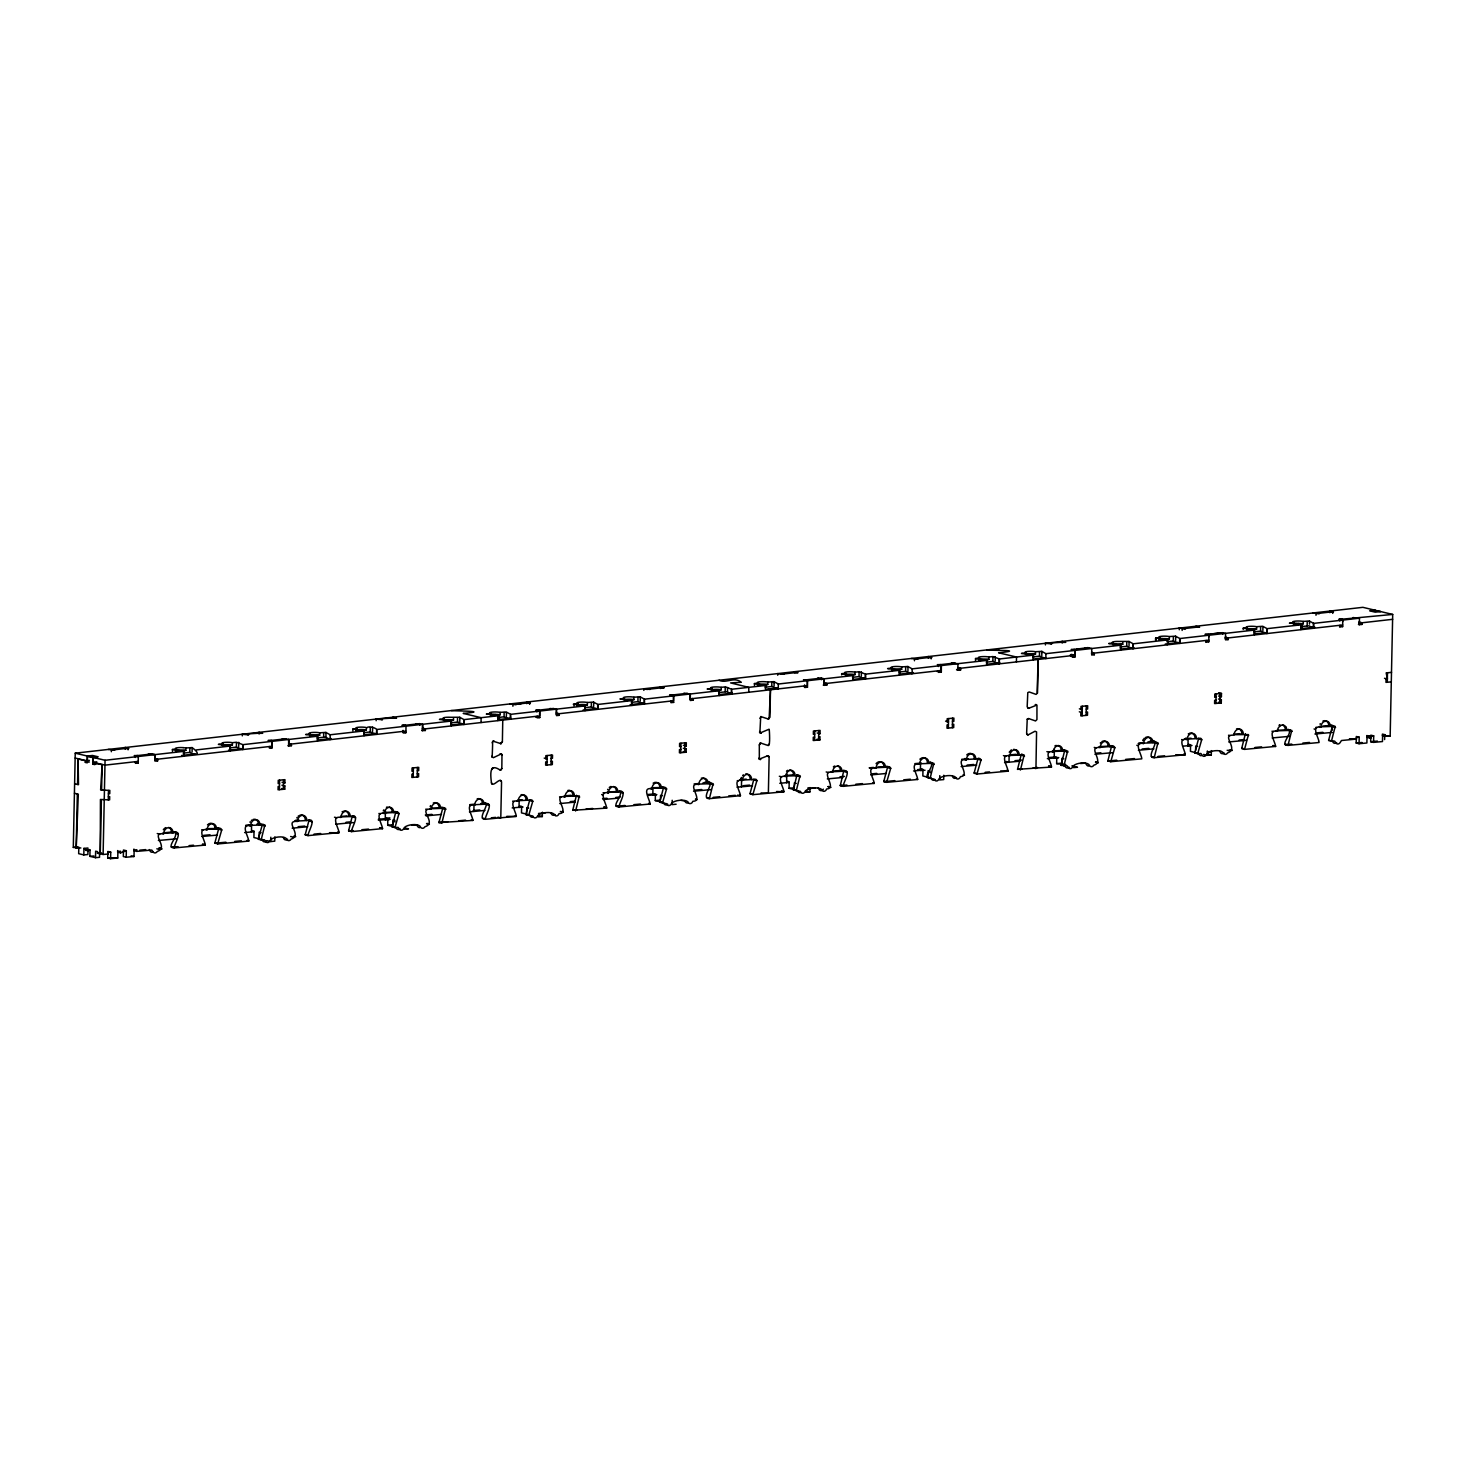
<?xml version="1.0" encoding="UTF-8"?>
<svg xmlns="http://www.w3.org/2000/svg" width="1466" height="1466" viewBox="0 0 1466 1466"><rect width="100%" height="100%" fill="white"/><g stroke="black" fill="none" stroke-linecap="round" stroke-linejoin="round"><path stroke-width="1.5" d="M451.326 725.853L451.528 721.015L376.762 729.5C374.765 727.118 365.437 724.809 366.243 729.976L358.749 730.819M1091.492 653.213L1094.369 654.716L1093.654 652.92M80.868 847.971L73.3 847.385L75.242 753.176L1362.885 607.327L1392.7 614.437L1390.171 735.969L1382.383 735.749L1382.401 734.1L1385.297 734.796L1385.26 736.427M75.242 753.176L87.337 756.053L87.319 760.927L75.206 758.05M138.042 761.404L105.021 765.142L92.926 762.265L92.944 757.391L98.149 756.804L92.541 755.466L87.337 756.053M92.944 757.391L105.057 760.268L103.115 854.476L108.026 854.037L108.063 852.406L110.738 852.149L110.591 858.673L117.756 858.013L117.885 851.489L120.56 851.251L120.524 852.882L126.333 850.72L126.204 857.225L134.011 856.51L134.139 849.987L136.814 849.749L136.778 851.38L151.823 850.06L153.032 851.819A3.299 2.639 -76.6 0 0 157.32 851.434C169.488 847.605 149.367 832.706 163.661 833.751A5.772 4.618 -76.6 0 1 168.462 827.612A5.772 4.618 -76.6 0 1 173.025 832.89C184.203 829.096 174.124 843.94 174.234 847.934L205.277 845.076C205.13 840.604 196.426 827.777 207.127 829.738A5.772 4.618 -76.6 0 1 211.929 823.617A5.772 4.618 -76.6 0 1 216.492 828.876L220.743 828.51L221.787 829.719L217.701 843.811L214.824 843.133L218.727 828.455L208.923 828.62M111.343 751.728L111.361 750.097L128.092 748.21L128.073 749.822M242.311 735.877L242.33 734.246L261.938 733.037M376.157 720.722L376.176 719.091L395.783 717.882M422.501 724.314L422.465 729.188L539.58 715.939L539.616 711.047M481.068 722.555L481.105 717.68L463.201 713.411C490.872 711.047 456.916 711.102 451.29 710.589M497.835 720.557C505.843 711.267 475.387 715.536 490.744 713.429A5.736 0.953 0.4 0 1 492.045 712.11A5.736 0.953 0.4 0 1 500.053 712.384L506.228 711.963L510.608 714.345L510.589 719.22L510.388 715.481M512.898 706.245L512.898 704.615L529.629 702.727L529.629 704.358M643.849 690.394L643.867 688.763M711.34 690.688A5.772 0.953 0.4 0 0 711.835 690.834L721.199 689.771L721.217 687.334L725.487 686.858L731.534 689.24L731.681 694.169L727.044 691.75L718.67 692.502M748.778 692.245L748.796 687.371L730.599 682.918L740.751 682.295M928.29 658.179L928.308 656.548M931.185 658.875L931.185 657.244L914.454 659.132L914.454 660.763M1016.469 661.917L1016.488 657.043L998.584 652.773C1027.006 649.859 991.657 650.666 986.673 649.951M957.866 668.551L1074.981 655.284L1075.054 653.653M1075.073 652.04L1075.073 650.409L1071.17 649.493L1074.798 649.42M1091.712 651.765L1091.712 653.396L1208.827 640.129L1208.864 635.254L1205.015 634.338L1208.644 634.265M1254.401 634.888L1254.603 630.05L1179.855 638.535L1175.457 636.152L1169.355 636.574A5.772 0.953 0.4 0 0 1161.292 636.299A5.772 0.953 0.4 0 0 1159.973 637.637C1144.671 639.762 1174.504 635.236 1167.156 644.783M1205.657 641.943L1208.809 641.76L1208.827 640.129M1208.845 636.885L1208.864 635.254M1225.558 636.611L1225.558 638.241L1342.673 624.974L1342.709 620.1L1338.861 619.183L1342.49 619.11M1300.91 629.61C1308.936 620.301 1278.462 624.571 1293.837 622.482A5.736 0.953 0.4 0 1 1295.138 621.163A5.736 0.953 0.4 0 1 1303.146 621.419L1309.321 620.998L1313.573 623.343L1313.664 628.254L1309.028 625.835L1300.654 626.587M1339.814 621.034L1339.814 619.403L1392.7 614.437M1339.503 626.788L1342.654 626.605L1342.673 624.974M1342.691 621.731L1342.709 620.1L1359.44 618.194L1359.385 624.699L1362.061 624.406L1362.079 622.775L1359.184 622.097L1359.184 623.71L1362.061 624.406M1359.403 621.456L1359.403 623.087L1392.663 619.312M125.196 749.144L125.196 747.513L128.092 748.21M135.385 757.446L135.403 755.815L152.134 753.927L155.011 754.624L154.975 761.111L157.65 760.817L157.668 759.186L154.773 758.508M137.859 755.54L134.231 755.613L138.28 756.511L138.244 763.016L135.568 763.31L135.587 761.697M154.773 759.718L157.65 760.817M172.42 751.325L172.438 749.493L176.451 749.034L176.433 751.472M183.562 752.498L183.873 756.218L183.891 751.343L172.438 749.493M178.302 751.252L185.797 750.409L185.816 747.972L183.158 747.623M183.287 753.139L189.81 752.388L189.829 748.118M192.101 751.856L192.138 747.587L185.816 747.972M192.138 747.587C201.099 754.239 196.939 756.126 189.81 752.388M223.034 745.589L223.052 743.757A5.736 0.953 0.4 0 1 224.335 742.437A5.736 0.953 0.4 0 1 232.343 742.694M230.144 749.657L230.162 746.011L218.361 744.38L223.052 743.757M196.316 749.932L230.345 746.029L230.309 750.904M224.903 745.974L232.398 745.131L232.416 742.694L236.429 742.236L242.916 744.655L317.756 736.189L317.554 741.026M229.869 747.862L236.393 747.11L236.429 742.841M238.701 746.579L238.738 742.309M242.916 744.655L242.88 749.529L242.696 745.809M259.042 733.99L259.042 732.359M285.98 738.772L269.249 740.66L272.145 741.356L272.09 747.843L269.414 748.155L269.432 746.524M290.781 743.848L291.496 745.644L288.619 744.966L288.655 739.487M291.496 745.644L288.82 745.956L288.857 739.45L282.132 738.864L283.085 739.102M319.661 732.817L319.643 735.254L310.279 736.317L310.297 733.88A5.772 0.953 0.4 0 1 311.617 732.542A5.772 0.953 0.4 0 1 319.68 732.817L325.782 732.395L330.18 734.778L364.338 730.911L364.081 735.73M317.389 739.78L317.426 736.134L305.624 734.503L310.297 733.88M317.132 737.966L323.656 737.233L323.674 732.963M330.18 734.778L330.143 739.652L325.947 737.306L325.983 732.432M352.866 730.874L352.885 729.042L356.898 728.602A5.791 0.971 0.4 0 1 358.217 727.264A5.791 0.971 0.4 0 1 366.298 727.539M356.879 731.039L356.898 728.602M363.989 734.503L364.008 730.856L352.885 729.042M363.715 732.688L370.238 731.955L370.275 727.686M372.547 731.424L372.584 727.154M376.762 729.5L376.725 734.374L376.542 730.654M403.077 730.38L403.058 732.01L405.935 732.688L405.99 726.183L403.095 725.505L419.826 723.618L419.826 725.23M405.935 732.688L403.26 733L403.278 731.369M425.342 730.489L422.465 729.811L422.465 728.181L425.36 728.877L425.342 730.489L421.713 730.563M422.666 730.801L422.721 724.296L415.978 723.709L416.93 723.929M444.143 720.539L443.062 718.175A5.736 0.953 0.4 0 1 450.813 717.295L459.628 717.24L464.026 719.623L498.183 715.756M451.235 724.625L451.271 720.96L439.452 719.403L444.143 718.707M446.012 720.942L453.489 720.099L453.507 717.662M450.978 722.811L457.502 722.078L457.52 717.809M459.793 721.547L459.829 717.277M464.026 719.623L463.989 724.497L463.787 720.759M500.108 712.384L500.089 714.822L490.725 715.866L490.744 713.429M497.835 719.348L497.854 715.683M497.56 717.534L504.102 716.801L504.121 712.531M506.393 716.269L506.43 712.604M526.734 703.662L526.752 702.031M539.415 710.057L535.768 710.13L539.836 711.028L539.8 717.534L537.124 717.827L537.124 716.214M536.941 711.963L536.941 710.35L553.672 708.445M556.347 709.159L556.31 714.034L673.425 700.766L673.462 695.892M556.329 713.026L559.206 713.704L559.206 715.335L556.512 715.628L556.567 709.141L549.823 708.554L550.776 708.774M573.976 705.842L573.976 704.615M577.971 705.989L577.989 703.552A5.772 0.953 0.4 0 1 579.308 702.214A5.772 0.953 0.4 0 1 587.371 702.489L593.473 702.086L597.871 704.45L632.048 700.583L631.846 705.439M585.081 709.471L585.117 705.806L573.298 704.248L577.989 703.552M585.117 705.806L585.081 710.68M579.858 705.787L587.353 704.926L587.353 702.489M584.824 707.657L591.348 706.905L591.366 702.654M593.657 706.374L593.675 702.122M597.871 704.45L597.835 709.342L597.633 705.604M631.681 704.193L631.699 700.528L619.898 698.97L624.589 698.274A5.772 0.953 0.4 0 1 625.909 696.936A5.772 0.953 0.4 0 1 633.972 697.211L640.074 696.808L644.472 699.172L719.293 690.706L719.256 695.58L718.963 690.651L707.162 689.02L711.835 688.397L711.835 690.834M626.44 700.51L633.935 699.649L633.953 697.211M631.425 702.379L637.948 701.628L637.967 697.376M640.239 701.096L640.275 696.845M644.472 699.172L644.435 704.065L644.234 700.327M660.58 688.507L660.598 686.876M673.26 694.902L669.614 694.976L673.682 695.874L673.645 702.379L670.97 702.672L670.97 701.041M690.193 694.004L690.083 699.502L692.978 700.18L692.264 698.384M692.978 700.18L690.303 700.491L690.339 693.986L683.669 693.381L684.64 693.62M725.194 691.75L725.23 687.481M727.503 691.219L727.521 687.572M731.497 694.114L731.479 690.449M754.404 685.392L754.422 683.577L758.435 683.119A5.736 0.953 0.4 0 1 759.736 681.8A5.736 0.953 0.4 0 1 767.744 682.057L773.92 681.635L778.318 684.017L853.139 675.551L852.864 680.371M758.417 685.557L758.435 683.119M765.527 689.02L765.564 685.373L754.422 683.577M765.564 685.373L765.619 690.266M760.304 685.337L767.781 684.494L767.799 682.057M765.27 687.224L771.794 686.473L771.812 682.203M774.085 685.941L774.103 683.504M774.103 682.899L774.121 681.672M777.713 675.24L777.731 673.609M778.318 684.017L778.281 688.892L771.794 686.473M807.106 679.748L803.46 679.821L807.509 680.719L807.473 687.206L804.797 687.517L804.596 684.897M807.308 680.737L807.29 685.612L690.156 698.879M821.345 679.748L821.363 678.135L804.632 680.022M824.002 682.698L826.897 683.394L826.879 685.007L824.002 684.329L824.039 678.85L817.515 678.227L818.486 678.465M826.879 685.007L824.204 685.318L824.24 678.813L821.363 678.135M841.667 674.91L841.667 673.682L845.68 673.242L845.68 675.679M852.791 679.143L852.809 675.478L841.667 673.682M849.419 675.24L855.045 674.617L855.063 672.179L859.076 671.721L865.563 674.14L899.739 670.274L899.373 675.093M852.516 677.329L859.039 676.596L859.076 672.326M861.348 676.064L861.367 671.795M865.563 674.14L865.526 679.015L865.343 675.295M901.645 666.902L901.645 669.339L892.263 670.402L891.2 667.415A5.772 0.953 0.4 0 1 895.103 666.499A5.772 0.953 0.4 0 1 901.663 666.902L907.766 666.48L912.164 668.862L986.985 660.378L986.618 665.197M899.373 673.865L899.409 670.219L887.608 668.588L892.281 667.965M899.116 672.051L905.64 671.318L905.658 667.048M907.949 670.787L907.967 666.517M912.164 668.862L912.127 673.737L905.64 671.318M938.478 666.499L938.478 664.868L955.136 662.98M940.952 664.593L937.324 664.666L941.374 665.546L941.319 672.051L938.643 672.363L938.661 670.732M941.154 665.582L941.135 670.457L824.002 683.724M957.793 667.543L960.67 668.239L960.651 669.87L957.976 670.164L957.884 663.677L951.361 663.072L952.332 663.292M975.513 660.964L975.531 658.527L979.545 658.069L979.526 660.506L988.89 659.443L988.909 657.006L992.922 656.566L999.409 658.985L1033.585 655.1L1033.402 659.957M986.636 663.988L986.655 660.323L975.531 658.527M986.361 662.174L992.885 661.441L992.922 657.171M995.194 660.909L995.212 656.64M998.181 650.354L999.134 650.263M999.409 658.985L999.372 663.86L999.189 660.121M1026.127 654.624L1026.127 652.791A5.736 0.953 0.4 0 1 1027.446 651.472A5.736 0.953 0.4 0 1 1035.454 651.747M1033.218 658.71L1033.255 655.045L1021.454 653.433L1026.127 652.791M1032.962 656.896L1039.486 656.163L1039.504 651.894M1041.795 655.632L1041.795 653.799M1041.795 653.195L1041.813 651.362L1035.509 651.729L1035.491 654.166L1027.996 655.027M1045.423 644.912L1045.423 643.299L1065.031 642.09M1041.813 651.362L1045.789 653.634L1045.973 658.582L1039.486 656.163M1062.135 643.024L1062.154 641.393M1120.647 650.079L1120.757 645.205L1075.073 650.409L1075.036 656.915L1072.141 656.218L1072.159 654.606M1094.369 654.716L1091.694 655.027L1091.73 648.522L1087.882 647.606L1072.196 649.731M1113.372 644.142L1113.39 642.914A5.772 0.953 0.4 0 1 1112.657 642.016L1113.17 641.851A5.772 0.953 0.4 0 1 1118.998 641.448L1128.875 641.43L1133.255 643.812L1167.431 639.946M1120.482 648.815L1120.5 645.168L1108.699 643.537L1113.39 642.914M1113.372 645.352L1122.736 644.289L1122.754 641.851M1120.207 647.019L1126.731 646.268L1126.768 642.016M1129.04 645.736L1129.077 641.485M1133.255 643.812L1133.218 648.687L1133.035 644.967M1155.574 640.294L1155.593 638.48M1155.959 639.927L1155.959 638.095M1159.973 640.074L1159.973 637.637M1161.842 639.872L1169.337 639.011L1169.355 636.574M1166.808 641.741L1173.331 640.99L1173.368 636.739M1175.64 640.459L1175.659 636.207M1179.269 629.757L1179.269 628.126M1179.855 638.535L1179.818 643.409L1179.617 639.689M1182.146 630.435L1182.164 628.822L1198.895 626.917M1222.681 634.302L1222.699 632.671L1205.968 634.576M1228.215 639.561L1225.338 638.864L1225.338 637.252L1228.233 637.93L1228.215 639.561L1225.539 639.872L1225.576 633.367L1219.052 632.744L1220.024 632.982M1243.205 629.427L1243.223 628.218L1247.236 627.76A5.736 0.953 0.4 0 1 1248.537 626.44A5.736 0.953 0.4 0 1 1256.545 626.697L1262.721 626.275L1267.1 628.657L1301.277 624.791M1247.218 630.197L1247.236 627.76M1254.328 633.66L1254.346 630.014L1243.223 628.218M1250.956 629.775L1256.582 629.134L1256.6 626.697M1254.053 631.846L1260.577 631.113L1260.613 626.843M1262.886 630.582L1262.904 627.54M1267.1 628.657L1267.064 633.532L1266.881 629.812M1303.201 621.419L1303.182 623.856L1293.818 624.919L1293.837 622.482M1300.928 628.383L1300.947 624.736M1307.177 625.835L1307.214 621.566M1309.486 624.095L1309.505 621.034M1313.463 626.972L1313.518 623.325M1315.992 615.28L1316.01 613.649L1332.741 611.762L1332.722 613.393M1329.845 612.696L1329.845 611.084M1075.036 656.915L1072.361 657.208L1072.361 655.595L1070.198 655.064M1206.133 642.053L1206.152 640.44M1339.979 626.898L1339.997 625.267M501.244 743.61L500.272 743.537L502.38 741.906L502.765 720.099L499.888 719.421L510.626 718.193M778.299 687.884L767.561 689.093L770.475 689.771L769.962 717.277L768.147 718.945M770.475 689.771L769.119 718.835M76.214 848.191L78.303 794.187L74.454 793.271M76.855 848.338L76.892 846.707L78.816 847.165L78.669 853.67L83.819 854.898L87.832 854.531L88.107 849.382L90.031 849.84L89.902 856.346L95.51 857.683L99.523 857.317L99.615 852.974M95.162 756.841L87.392 756.309L87.264 762.833L85.34 762.375L85.376 760.744L78.083 759.003L78.504 784.695L74.656 783.779M83.819 854.898L83.947 848.393L87.978 848.026M88.07 851.013L83.947 848.393M108.429 793.766L109.767 793.637L109.822 790.394L100.623 789.972L102.125 764.739L94.832 762.998L94.795 764.629L92.871 764.171L93.018 757.647L87.392 756.309M95.51 857.683L95.638 851.178L97.562 851.636L97.526 853.267L103.115 854.476M100.256 853.908L100.439 799.465L109.62 799.886L109.693 796.624L108.356 796.753M108.301 800.015L108.484 790.522M110.591 858.673L107.714 857.976L107.843 851.471L110.738 852.149M117.683 850.555L117.647 852.186L120.524 852.882M133.937 849.052L133.901 850.683L136.778 851.38M251.584 825.395L251.456 832.047L252.115 830.581L254.039 831.039L253.911 837.544L259.061 838.772L259.189 832.248L261.113 832.706M274.838 836.848L274.747 841.172L270.734 841.557L270.825 837.214M279.401 789.661L279.603 780.169M283.414 789.294L283.616 779.802M279.475 786.417L278.137 786.527L278.064 789.789L284.752 789.166L284.825 785.923L281.93 785.226M283.543 783.064L284.88 782.936L284.954 779.674L278.265 780.297L278.192 783.559L279.53 783.43M389.919 817.881L385.906 818.248L385.228 819.732L385.43 810.863M394.537 827.026L387.702 825.23L387.83 818.706L385.906 818.248M392.851 826.439L392.98 819.934L394.904 820.392L394.867 822.023M413.192 777.346L413.394 767.854M417.205 776.98L417.407 767.488M473.866 811.449L474.013 804.706M497.909 817.185L500.786 817.863L501.555 781.909C500.181 776.449 493.492 787.645 491.495 783.082C489.754 770.218 490.835 763.768 500.364 770.236M492.026 756.126C492.063 761.66 493.089 736.134 492.301 742.969M500.327 770.108L501.83 768.496L501.977 754.605L500.053 753.854L501.335 753.909L493.712 757.519M528.695 808.078L526.77 807.619L526.624 814.125L521.493 812.897L521.621 806.392L519.697 805.933L519.019 807.418L519.166 800.766M538.315 816.91L542.328 816.544L542.42 812.201M546.983 765.032L547.185 755.54M550.996 764.666L551.198 755.173M660.415 801.81L655.284 800.583L655.412 794.077L653.488 793.619L652.81 795.085L652.956 788.451M660.47 799.648L660.561 795.305L662.485 795.763M672.198 800.253L672.106 804.596L676.119 804.229M680.774 752.718L680.957 743.225M684.787 752.351L684.989 742.841M680.829 749.456L679.491 749.584L679.436 752.828L686.125 752.223L686.18 748.961L683.303 748.283M684.915 746.102L686.253 745.974L686.326 742.731L679.619 743.335L679.564 746.597L680.902 746.469M741.448 786.821L741.576 780.077M767.744 755.778L759.333 759.095L759.315 744.911L760.451 743.207L759.315 744.911M759.608 731.497L759.901 732.505L760.707 716.764M767.433 755.87L769.119 757.281L768.367 793.234L761.056 792.941M768.569 745.424C770.475 745.113 769.229 727.759 769.174 729.445M786.784 773.901L786.601 782.771L787.279 781.305L789.203 781.763L789.075 788.268L795.891 790.064M794.205 789.496L794.352 782.972L796.276 783.43M805.897 792.281L809.91 791.897L810.002 787.572M814.565 740.385L814.748 730.893M818.578 740.018L818.761 730.526M814.62 737.141L813.282 737.27L813.227 740.513L819.915 739.909L819.97 736.647L818.633 736.775M818.706 733.788L820.044 733.66L820.099 730.416L813.41 731.021L813.355 734.283L814.693 734.154M920.538 763.804L920.391 770.456L925.046 770.236M921.033 770.603L921.069 768.972L922.994 769.43L922.847 775.954L929.682 777.75M927.996 777.182L928.143 770.658L930.067 771.116L930.03 772.747M939.779 775.624L939.688 779.949L943.701 779.582L943.792 775.239M948.337 728.071L948.539 718.578M952.35 727.704L952.552 718.212M1009.158 755.43L1009.011 762.173L1006.134 761.495M1037.507 767.488L1033.072 767.909L1035.949 768.587L1036.572 731.919L1035.014 731.241L1028.014 734.924L1026.621 733.44L1027.226 719.201L1028.656 718.56L1035.527 720.96L1036.938 719.586L1036.957 705.036L1028.564 708.353L1027.171 706.85L1027.794 692.612L1029.205 691.97L1036.077 694.389L1037.507 693.015L1038.166 659.462L1035.271 658.784M1065.8 764.482L1056.638 763.621L1056.784 757.116L1054.86 756.658L1054.182 758.142L1054.366 749.273M1061.787 764.849L1061.915 758.343L1063.84 758.802M1082.128 715.756L1082.329 706.264M1086.141 715.39L1086.343 705.897M1197.264 753.121L1190.429 751.307L1190.575 744.801L1188.651 744.343L1187.973 745.809L1188.101 739.176M1195.615 750.372L1195.706 746.029L1197.63 746.487M1211.374 750.61L1211.283 754.953L1207.269 755.32L1207.361 750.977M1215.919 703.442L1216.12 693.949M1219.932 703.075L1220.133 693.583M1215.992 700.18L1214.654 700.308L1214.581 703.552L1221.27 702.947L1221.343 699.685L1218.448 699.007M1220.06 696.826L1221.398 696.698L1221.471 693.455L1218.594 692.758M1332.282 730.233L1331.879 725.34L1322.698 726.073M1359.074 743.72L1356.178 743.024L1356.325 736.5L1359.202 737.196L1359.074 743.72L1366.88 742.987L1367.008 736.482L1369.684 736.225L1369.647 737.856L1370.985 737.746L1371.022 736.115L1373.697 735.859L1373.569 742.382L1382.475 741.558L1382.621 735.034L1385.297 734.796M1328.581 740.568L1334.683 741.136L1335.892 742.895A3.299 2.639 -76.6 0 0 1340.181 742.511L1341.463 740.513L1356.49 739.066L1356.526 737.435L1359.202 737.196M1369.647 737.856L1366.77 737.178L1366.807 735.547L1369.684 736.225M1373.569 742.382L1370.673 741.686L1370.82 735.181L1373.697 735.859M1384.619 739.56L1384.71 735.217M1387.294 682.24L1387.477 672.747M1391.326 681.873L1385.993 682.368L1386.048 679.106L1387.386 678.978L1386.176 672.876L1391.527 672.381M76.177 848.063L77.35 793.967M77.551 784.475L78.119 758.728M100.238 853.56L101.392 799.685M101.594 790.192L102.18 764.464M174.234 847.934C164.962 847.788 179.713 835.803 174.637 831.9M384 812.512L395.802 811.889L392.063 826.806L394.94 827.612L399.027 813.41L397.982 812.201L393.731 812.567A5.772 4.618 -76.6 0 0 389.168 807.29A5.772 4.618 -76.6 0 0 384.367 813.428C373.738 811.431 382.278 824.204 382.516 828.638L351.492 831.607C351.364 827.612 361.461 812.769 350.282 816.562A5.772 4.618 -76.6 0 0 345.719 811.303A5.772 4.618 -76.6 0 0 340.918 817.423C330.271 815.444 338.811 828.217 339.067 832.633L308.025 835.62C307.915 831.68 317.994 816.745 306.815 820.557A5.772 4.618 -76.6 0 0 302.253 815.298A5.772 4.618 -76.6 0 0 297.451 821.418C283.176 820.41 303.224 835.254 291.111 839.12A3.299 2.639 -76.6 0 1 286.805 839.505C285.742 835.089 270.99 836.72 269.872 841.063A3.299 2.639 -76.6 0 1 265.566 841.466L264.375 839.706L261.15 839.926L264.888 824.9L249.147 825.395L250.576 825.743A5.772 4.618 -76.6 0 1 255.377 819.622A5.772 4.618 -76.6 0 1 259.94 824.882M351.492 831.607L348.596 830.801L352.335 815.902M529.757 799.813L525.854 814.491L528.731 815.298L532.818 801.077L531.773 799.886L527.522 800.234A5.772 4.618 -76.6 0 0 522.959 794.975A5.772 4.618 -76.6 0 0 518.158 801.114C507.529 799.117 516.069 811.889 516.307 816.324L485.283 819.292C485.154 815.353 495.233 800.436 484.073 804.248A5.772 4.618 -76.6 0 0 479.51 798.988A5.772 4.618 -76.6 0 0 474.691 805.109C464.007 803.13 472.712 815.976 472.858 820.429L438.92 822.609L442.842 807.821L430.857 808.187M441.816 823.287L445.554 808.261L429.795 808.774L431.242 809.104A5.772 4.618 -76.6 0 1 436.043 802.983A5.772 4.618 -76.6 0 1 440.606 808.242M653.744 787.663L663.548 787.499L659.645 802.177L662.522 802.965L666.609 788.763L665.564 787.554L661.313 787.92A5.772 4.618 -76.6 0 0 656.75 782.661A5.772 4.618 -76.6 0 0 651.949 788.781C641.32 786.802 649.841 799.575 650.098 804.009L619.055 806.978C618.945 803.038 629.024 788.122 617.846 791.933A5.772 4.618 -76.6 0 0 613.283 786.656A5.772 4.618 -76.6 0 0 608.482 792.794C597.78 790.815 606.503 803.661 606.649 808.114L572.711 810.295L576.468 795.268M575.607 810.973L579.345 795.946L563.585 796.441L565.033 796.789A5.772 4.618 -76.6 0 1 569.834 790.669A5.772 4.618 -76.6 0 1 574.397 795.928M619.055 806.978C609.783 806.831 624.534 794.847 619.477 790.944M753.872 779.179L749.969 793.857L752.846 794.664L756.951 780.443L755.906 779.234L751.637 779.6A5.772 4.618 -76.6 0 0 747.074 774.341A5.772 4.618 -76.6 0 0 742.272 780.462C731.644 778.483 740.183 791.255 740.422 795.69L709.397 798.658L713.136 783.632L697.376 784.127L698.824 784.475A5.772 4.618 -76.6 0 1 703.625 778.336A5.772 4.618 -76.6 0 1 708.188 783.614M877.859 767.03L887.663 766.865L883.76 781.525L886.637 782.331L890.742 768.129L889.697 766.92L885.427 767.286A5.772 4.618 -76.6 0 0 880.864 762.027A5.772 4.618 -76.6 0 0 876.063 768.147C865.435 766.168 873.974 778.941 874.212 783.357L843.188 786.344C843.078 782.404 853.157 767.469 841.979 771.299A5.772 4.618 -76.6 0 0 837.416 766.022A5.772 4.618 -76.6 0 0 832.615 772.161C818.908 770.145 837.929 788.561 826.659 788.946A3.299 2.639 -76.6 0 1 821.601 789.404C818.394 786.747 808.444 787.792 805.42 790.907A3.299 2.639 -76.6 0 1 800.363 791.365L793.418 789.972L796.954 774.744M796.313 790.65L800.051 775.624L784.292 776.119L785.739 776.467A5.772 4.618 -76.6 0 1 790.54 770.346A5.772 4.618 -76.6 0 1 795.103 775.606M843.188 786.344L840.293 785.648L843.83 770.438M977.987 758.545L974.084 773.223L976.979 774.03L981.066 759.809L980.021 758.6L975.77 758.967A5.772 4.618 -76.6 0 0 971.207 753.707A5.772 4.618 -76.6 0 0 966.387 759.828C952.717 757.849 971.683 776.045 960.45 776.632A3.299 2.639 -76.6 0 1 955.392 777.09C952.185 774.433 942.217 775.459 939.211 778.574A3.299 2.639 -76.6 0 1 934.154 779.051L930.104 778.336L933.842 763.31L918.082 763.804L919.53 764.153A5.772 4.618 -76.6 0 1 924.331 758.032A5.772 4.618 -76.6 0 1 928.894 763.291M1058.085 745.736A5.717 4.581 -76.6 0 0 1055.502 746.909L1054.146 748.65A5.717 4.581 -76.6 0 0 1053.321 751.838C1042.638 749.859 1051.543 762.778 1051.47 767.048L1017.551 769.338L1021.289 754.312M1020.428 770.016L1024.166 754.99L1008.406 755.485M1099.812 746.597L1111.613 745.992L1107.875 760.891L1110.752 761.697L1114.856 747.495L1113.812 746.286L1109.542 746.652A5.772 4.618 -76.6 0 0 1107.526 742.089A5.717 4.581 -76.6 0 0 1104.979 741.393L1104.136 741.558A5.772 4.618 -76.6 0 0 1100.196 747.513C1086.214 746.286 1105.309 761.954 1093.838 765.197A3.299 2.639 -76.6 0 1 1089.55 765.6C1088.45 761.129 1073.753 762.76 1072.599 767.158A3.299 2.639 -76.6 0 1 1068.311 767.543L1067.101 765.802L1060.999 765.325L1064.737 750.299L1052.936 750.922M1063.895 766.022L1067.633 750.995L1051.873 751.49L1053.321 751.838M1198.693 738.223L1194.79 752.901L1197.685 753.707L1201.772 739.487L1200.727 738.278L1196.476 738.644A5.772 4.618 -76.6 0 0 1192.756 733.403L1191.913 733.385A5.717 4.581 -76.6 0 0 1189.329 734.558L1187.936 736.335A5.717 4.581 -76.6 0 0 1187.112 739.505C1176.428 737.545 1185.334 750.464 1185.261 754.733L1154.218 757.702L1157.957 742.676L1142.197 743.17L1143.645 743.519A5.754 4.6 -76.6 0 1 1144.47 740.33L1145.862 738.552A5.717 4.581 -76.6 0 1 1150.993 738.076L1152.313 739.615M1279.653 726.238L1278.26 728.016A5.754 4.6 -76.6 0 0 1277.436 731.204C1266.807 729.207 1275.328 741.979 1275.585 746.414L1244.542 749.383L1248.464 734.594L1234.61 734.668M1319.473 726.33L1320.884 727.191C1310.146 725.23 1319.217 738.223 1319.052 742.511L1288.009 745.388C1278.737 745.241 1293.488 733.257 1288.412 729.353M1288.009 745.388L1291.748 730.361L1275.988 730.856L1277.436 731.204M493.199 767.799L491.733 769.558M500.877 743.519L502.38 741.906M500.987 770.053L501.83 768.496M768.202 745.333L769.412 743.848M309.051 820.135L305.148 834.924L308.025 835.62M480.848 803.588C495.325 798.805 474.892 819.384 485.283 819.292M702.782 783.156C721.162 775.899 698.604 798.787 709.397 798.658M262.304 824.735L258.273 839.248L261.15 839.926M1147.621 742.199C1165.983 734.942 1143.425 757.83 1154.218 757.702M1245.404 733.66L1241.665 748.576L1244.542 749.383M1331.531 740.898L1335.214 726.348L1319.455 726.843M761.33 716.581L759.883 718.34M1027.226 719.201L1028.656 718.56M741.136 682.185C734.118 676.302 726.366 683.797 718.981 680.261M222.062 745.424L222.759 745.149A5.772 0.953 0.4 0 1 226.515 744.71L228.403 744.71A5.772 0.953 0.4 0 1 231.042 744.893L232.398 745.131M760.304 732.908L768.917 729.28M492.778 741.32L493.749 741.21M759.791 743.262L760.781 743.152M443.428 720.246L443.85 720.099A5.772 0.953 0.4 0 1 448.559 719.659L449.512 719.678A5.772 0.953 0.4 0 1 453.507 720.099M500.163 780.425L501.244 780.883M1028.014 734.924L1026.915 734.448M431.242 809.104C416.656 808.187 437.803 822.793 424.902 826.787A3.299 2.639 -76.6 0 1 420.595 827.19C419.533 822.774 404.781 824.405 403.663 828.748A3.299 2.639 -76.6 0 1 399.357 829.151L398.166 827.392L394.94 827.612M1243.333 734.338A5.772 4.618 -76.6 0 0 1241.317 729.756A5.717 4.581 -76.6 0 0 1238.77 729.078L1237.927 729.243A5.772 4.618 -76.6 0 0 1233.969 735.199C1219.712 734.209 1239.705 748.833 1227.628 752.883A3.299 2.639 -76.6 0 1 1223.34 753.286C1222.241 748.814 1207.544 750.445 1206.39 754.843A3.299 2.639 -76.6 0 1 1202.102 755.228L1200.892 753.469L1197.685 753.707M250.576 825.743C239.874 823.8 248.579 836.536 248.744 841.081L217.701 843.94M565.033 796.789C551.198 794.682 570.824 813.557 559.077 813.575A3.299 2.639 -76.6 0 1 554.038 814.051C550.813 811.376 540.862 812.421 537.839 815.536A3.299 2.639 -76.6 0 1 532.799 815.994L528.731 815.298M698.824 784.475C684.989 782.368 704.615 801.224 692.868 801.261A3.299 2.639 -76.6 0 1 687.829 801.719C684.604 799.062 674.653 800.106 671.63 803.221A3.299 2.639 -76.6 0 1 666.59 803.68L662.522 802.965M785.739 776.467C775.038 774.524 783.742 787.26 783.889 791.805L752.846 794.664M919.53 764.153C908.828 762.21 917.533 774.946 917.679 779.472L886.637 782.331M1019.218 754.972A5.772 4.618 -76.6 0 0 1014.655 749.712A5.772 4.618 -76.6 0 0 1009.854 755.833C999.152 753.89 1007.857 766.626 1008.003 771.171L976.979 774.03M1143.645 743.519C1132.943 741.576 1141.648 754.312 1141.794 758.838L1110.752 761.697M760.652 716.544L768.202 718.981M768.257 745.553L761.074 743.189M646.744 689.46L663.475 687.572M780.608 674.305L797.339 672.399L794.462 671.721M670.805 695.177L687.462 693.29M1076.356 649.255L1080.479 648.778M1210.146 634.1L1218.521 633.147M105.057 760.268L183.891 751.343M510.608 714.345L585.447 705.861M731.589 689.258L765.893 685.428M1045.881 653.671L1074.999 650.409M1313.701 623.38L1342.709 620.1M92.926 762.265L96.774 761.825M181.601 755.466L195.015 753.945M228.549 750.152L241.963 748.631M317.682 740.055L331.096 738.534M364.631 734.741L375.809 733.458M451.235 724.919L462.285 723.673M583.138 709.984L596.552 708.463M630.087 704.67L643.501 703.149M718.89 694.609L732.157 693.106M853.065 679.418L864.244 678.153M900.014 674.103L913.428 672.582M986.563 664.3L999.849 662.779M1043.774 657.813L1035.198 658.784L1038.093 659.462L1037.177 692.538M1120.555 649.108L1133.969 647.606M1165.268 644.05L1178.682 642.529M1254.401 633.953L1265.579 632.689M1301.35 628.639L1314.764 627.118M288.619 744.361L405.734 731.094M134.689 762.393L138.244 763.016M535.566 717.002L539.8 717.534M803.918 686.601L807.473 687.206M937.104 671.52L941.319 672.051M957.096 669.247L960.651 669.87M1070.803 656.383L1072.141 656.218M517.095 704.138L521.273 703.68M1084.693 648.302L1088.853 647.844M1260.577 631.113L1266.862 633.459M1173.331 640.99L1179.599 643.354M1126.731 646.268L1132.998 648.632M992.885 661.441L999.152 663.786M859.039 676.596L865.307 678.941M637.948 701.628L644.215 703.992M591.348 706.905L597.615 709.269M504.102 716.801L510.37 719.146M93.018 757.647L97.031 757.281M85.376 760.744L89.389 760.378M85.34 762.375L89.353 761.99M92.871 764.171L96.884 763.786M1221.471 693.455L1214.783 694.059L1214.709 697.321L1216.047 697.193M413.32 771.116L411.983 771.226L412.056 767.982L418.745 767.359L418.671 770.621L417.334 770.75M551.124 758.417L552.462 758.307L552.535 755.045L545.847 755.668L545.773 758.912L547.111 758.783L544.216 758.105M952.497 721.474L953.835 721.345L953.89 718.083L947.201 718.707L947.146 721.968L948.484 721.84L945.588 721.144M1086.269 709.141L1087.607 709.031L1087.68 705.769L1080.992 706.392L1080.918 709.636L1082.256 709.526L1079.379 708.829M283.488 786.051L284.825 785.923M413.265 774.103L411.928 774.213L411.854 777.475L418.543 776.852L418.616 773.608L417.279 773.718M547.038 761.77L545.7 761.899L545.645 765.16L552.334 764.537L552.389 761.275L551.051 761.404M684.842 749.089L686.18 748.961M948.41 724.827L947.073 724.937L946.999 728.199L953.688 727.576L953.761 724.332L952.424 724.442M1086.214 712.128L1087.552 712L1087.479 715.261L1080.79 715.884L1080.863 712.623L1082.201 712.494L1079.324 711.816M1220.005 699.813L1221.343 699.685M163.294 832.835L171.98 832.028M245.848 825.23L252.372 824.625M256.733 824.222L261.076 823.819M294.904 820.703L299.247 820.3M340.533 816.507L347.057 815.902M469.981 804.596L474.324 804.193M517.773 800.179L522.134 799.795M564.648 795.873L571.172 795.268M608.115 791.878L621.382 791.438M694.096 783.962L698.439 783.559M739.725 779.747L746.249 779.161M785.355 775.551L794.059 774.744M832.23 771.226L840.934 770.438M869.173 767.836L873.516 767.433M914.802 763.639L921.326 763.035M961.678 759.315L968.201 758.71M1009.488 754.917L1015.993 754.312M1138.917 743.005L1143.26 742.602M1184.546 738.791L1191.07 738.204M1233.602 734.283L1240.126 733.678M1277.051 730.288L1290.337 729.848M164.302 833.219L173.025 832.89M216.492 828.876L205.68 829.408L207.127 829.738M296.114 820.044A5.772 4.618 -76.6 0 0 296.004 821.088L306.815 820.557M341.541 816.892L350.282 816.562M393.731 812.567L382.919 813.08L384.367 813.428M484.073 804.248L473.261 804.761L474.691 805.109M527.522 800.234L516.71 800.766L518.158 801.114M617.846 791.933L607.052 792.446L608.482 792.794M661.313 787.92L650.501 788.451L651.949 788.781M740.935 779.087A5.772 4.618 -76.6 0 0 740.843 780.132L751.637 779.6M841.979 771.299L831.167 771.812L832.615 772.161M885.427 767.286L874.616 767.799L876.063 768.147M965.049 758.453A5.772 4.618 -76.6 0 0 964.958 759.498L975.77 758.967M1109.542 746.652L1098.749 747.165L1100.178 747.513M1185.756 738.131A5.699 4.563 -76.6 0 0 1185.664 739.176L1196.476 738.644M73.3 847.385L77.093 847.036M203.407 835.4L210.059 834.795M298.166 826.677L304.818 826.073M346.049 822.261L350.484 821.858M378.338 819.292L384.623 818.706M425.305 814.968L431.957 814.363M473.188 810.551L479.84 809.947M570.182 801.627L574.617 801.224M602.544 798.658L606.979 798.237M615.848 797.431L620.283 797.009M647.66 794.499L654.496 793.876M695.104 790.137L701.756 789.514M742.987 785.721L749.639 785.098M839.963 776.797L844.398 776.375M872.343 773.81L876.778 773.407M917.514 769.65L922.059 769.229M967.102 765.087L973.754 764.464M1015.003 760.671L1021.655 760.066M1049.015 757.537L1053.578 757.116M1096.458 753.176L1100.893 752.773M1142.142 748.961L1148.794 748.356M1239.118 740.037L1243.553 739.634M1316.376 732.908L1322.863 732.322M158.383 840.494L176.122 838.864M201.85 836.5L217.371 835.07M244.62 832.56L253.728 831.717M292.174 828.18L307.695 826.751M335.641 824.185L353.379 822.554M378.411 820.245L389.791 819.201M425.965 815.866L441.486 814.436M469.432 811.852L484.953 810.423M512.202 807.931L521.31 807.088M559.755 803.551L575.277 802.122M603.222 799.538L618.744 798.109M648.265 795.397L656.823 794.609L652.81 795.085M693.546 791.219L711.285 789.588M737.013 787.224L752.534 785.794M779.765 783.284L788.891 782.441M827.337 778.904L842.858 777.475M870.804 774.909L886.307 773.48M913.556 770.969L920.391 770.346M961.128 766.59L976.649 765.16M1004.577 762.595L1020.098 761.166M1047.347 758.655L1058.745 757.592M1094.919 754.275L1112.657 752.644M1138.367 750.262L1153.889 748.833M1183.41 746.121L1190.245 745.498M1228.71 741.943L1246.448 740.312M1314.929 734.008L1332.246 732.414M385.228 819.732L389.883 819.512M519.019 807.418L523.032 807.033M1054.182 758.142L1058.195 757.775M1187.973 745.809L1191.986 745.443M1272.158 737.948L1289.897 736.298M85.853 850.482L89.866 850.115M387.702 825.23L391.715 824.845M655.284 800.583L659.297 800.216M789.075 788.268L793.088 787.902M1056.638 763.621L1060.651 763.255M97.526 853.267L101.539 852.882M1390.171 735.969L1383.263 735.657M171.357 847.238L178.009 846.633M189.096 845.607L193.53 845.204M214.806 843.243L225.892 842.217M234.762 841.411L241.414 840.788M314.017 834.117L320.651 833.494M329.52 832.688L339.067 832.761M348.596 830.929L353.031 830.526M361.9 829.701L368.552 829.096M392.063 826.916L395.27 826.696L396.48 828.455A3.299 2.639 -76.6 0 0 400.145 828.821M411.561 825.12L416.509 824.753L417.718 826.494A3.299 2.639 -76.6 0 0 419.844 827.612M438.92 822.609L447.79 821.785M458.876 820.777L465.528 820.154M491.257 817.79L495.691 817.387M506.778 816.36L516.307 816.434M525.854 814.601L529.904 815.316A3.299 2.639 -76.6 0 0 533.184 817.038M538.517 813.447L545.352 812.805M572.711 810.295L577.146 809.873M586.015 809.067L592.667 808.444M616.178 806.282L625.047 805.475M633.917 804.651L640.569 804.046M659.645 802.287L662.467 802.03M680.884 800.326L684.934 801.041A3.299 2.639 -76.6 0 0 688.214 802.763M713.154 797.357L719.806 796.753M728.675 795.928L735.327 795.323M776.577 791.512L783.889 791.805M793.418 789.972L797.486 790.669A3.299 2.639 -76.6 0 0 800.766 792.391M808.371 788.598L815.206 787.957M840.293 785.648L846.945 785.043M855.814 784.218L862.466 783.614M883.76 781.653L894.846 780.627M903.716 779.82L910.368 779.197M985.17 772.307L989.605 771.904M1000.692 770.878L1008.003 771.171M1017.551 769.338L1021.985 768.917M1060.999 765.325L1064.224 765.105L1065.416 766.865A3.299 2.639 -76.6 0 0 1069.099 767.231M1080.515 763.529L1085.463 763.145L1086.654 764.904A3.299 2.639 -76.6 0 0 1088.78 766.022M1107.875 761.019L1116.744 760.194M1125.613 759.388L1134.482 758.563M1157.993 756.401L1164.627 755.796M1175.714 754.77L1185.261 754.843M1194.79 753.011L1197.612 752.754M1207.453 751.838L1212.015 751.435M1254.969 747.477L1261.621 746.854M1349.435 738.754L1356.49 739.066M1366.77 737.178L1370.985 737.746M139.801 850.152L145.72 849.602M1285.114 744.691L1291.766 744.087M1302.853 743.06L1309.505 742.437M89.902 856.346L93.916 855.979M404.524 829.225L408.538 828.858L404.799 827.978M1073.478 767.634L1077.492 767.268L1071.884 765.93M107.714 857.976L117.756 858.013M1356.178 743.024L1362.042 742.492M1370.673 741.686L1377.362 741.081M457.502 722.078L463.769 724.424M370.238 731.955L376.524 734.301M323.656 737.233L325.947 737.306M236.393 747.11L242.66 749.456M1036.187 704.56L1035.216 704.578M493.401 757.61L491.953 757.061M1298.235 623.417L1300.122 623.471A5.717 0.953 0.4 0 1 1303.091 623.856M495.16 714.382L496.113 714.4A5.717 0.953 0.4 0 1 500.016 714.822M1058.122 745.699L1058.965 745.718A5.772 4.618 -76.6 0 1 1062.685 750.977M494.06 741.246L493.071 741.173L500.932 743.665M1169.337 639.011L1168.714 638.883A5.772 0.953 0.4 0 0 1161.292 638.736A5.772 0.953 0.4 0 0 1159.478 639.946M1329.625 611.102L1333.455 612.018L1329.827 612.092M1359.44 618.194L1352.916 617.589L1353.869 617.827M1318.447 613.374L1319.418 613.613L1312.895 612.99M1358.432 624.479L1359.385 624.699M1339.777 625.909L1342.654 626.605M1195.761 626.257L1199.609 627.173L1195.981 627.246M1184.601 628.548L1185.573 628.767L1179.049 628.163M1384.509 678.3L1387.386 678.978M1206.408 641.192L1208.809 641.76M1061.915 641.43L1065.764 642.346L1062.135 642.42M1050.755 643.702L1051.708 643.922L1045.185 643.317M1071.133 654.367L1074.981 655.284M1218.521 696.02L1221.398 696.698M1331.385 725.267L1333.785 725.835M1333.18 726.879L1335.581 727.448M1218.393 702.251L1221.27 702.947M1315.918 727.319L1316.871 727.557M1314.067 728.95L1315.02 729.188M1289.713 730.893L1292.114 731.461M1331.055 740.788L1328.654 740.202L1332.484 725.89M1271.975 731.222L1273.423 731.571M928.07 656.585L931.918 657.501L928.29 657.574M1246.247 734.906L1248.666 735.474M1285.187 744.233L1287.588 744.801M916.91 658.857L917.863 659.095L911.339 658.472M956.547 669.815L957.976 670.164M1273.129 745.498L1275.548 746.066M1228.526 735.217L1229.956 735.565M1275.585 746.524L1272.69 745.608M1241.72 748.228L1244.139 748.796M1199.39 739.212L1201.79 739.78M1185.664 739.176L1187.112 739.505M1230.634 749.731L1232.1 750.171M1229.241 749.841L1232.136 750.537M1227.152 750.28L1229.314 750.794M1181.651 739.542L1183.099 739.89M1028.875 708.261L1027.959 708.261M1207.544 754.055L1211.283 754.953M1154.145 741.594L1156.546 742.163M1155.923 743.207L1158.323 743.793M1203.531 754.422L1207.269 755.32M1183.777 754.037L1185.206 754.385M1138.184 743.537L1139.632 743.885M1136.81 745.296L1137.781 745.516M1110.678 745.589L1113.079 746.176M1112.456 747.22L1114.875 747.788M1151.396 756.548L1153.797 757.116M794.224 671.74L798.072 672.656L794.444 672.729M1094.241 747.422L1096.165 747.88M783.064 674.012L784.017 674.25L777.493 673.645M823.251 685.098L824.204 685.318M1063.803 749.914L1066.222 750.482M1107.948 760.542L1110.348 761.111M1065.599 751.527L1067.999 752.113M1095.89 761.807L1098.291 762.393M1095.45 762.155L1098.346 762.851M1046.889 751.637L1049.308 752.205M1021.784 754.257L1022.755 754.495M1022.132 755.54L1024.532 756.108M1061.072 764.867L1063.473 765.435M1049.015 766.132L1051.415 766.7M1003.44 755.631L1005.841 756.199M1051.47 767.158L1048.538 766.022M978.335 758.252L979.288 758.49M978.683 759.535L981.084 760.103M1017.606 768.862L1020.006 769.43M660.378 686.894L664.226 687.811L660.58 687.884M964.958 759.498L966.387 759.828M1006.519 770.365L1007.967 770.695M649.218 689.185L650.171 689.405L643.647 688.8M817.148 732.982L820.044 733.66M930.012 762.228L932.431 762.796M974.157 772.857L976.558 773.443M671.245 701.793L673.645 702.379M931.808 763.841L934.209 764.427M817.02 739.212L819.915 739.909M963.107 774.818L964.555 775.166M761.294 732.89L759.535 732.432M760.982 732.982L760.378 732.908M886.563 766.242L888.964 766.81M888.341 767.854L890.742 768.422M930.104 778.336C920.666 778.281 936.114 765.6 930.269 762.228M869.65 767.946L872.05 768.514M916.232 779.142L917.679 779.472M843.573 770.346L845.497 770.804M844.892 771.849L847.293 772.417M883.815 781.176L886.234 781.745M767.378 755.705L768.605 756.016M767.689 755.686L768.99 756.566M873.205 782.789L874.176 783.027M826.183 771.959L828.602 772.527M872.783 783.137L874.212 783.485M526.532 702.067L530.38 702.984L526.734 703.057M759.04 758.069L760.726 759.48M759.186 759.241L760.433 759.571M515.372 704.34L516.325 704.56L509.801 703.955M556.31 714.638L559.206 715.335M683.358 745.296L686.253 745.974M797.192 774.781L798.64 775.129M840.366 785.19L842.767 785.758M798.017 776.174L800.418 776.742M683.229 751.527L686.125 752.223M828.308 786.454L830.746 787.132M830.764 787.48L827.869 786.674M779.326 776.265L781.726 776.833M807.931 787.847L810.643 788.506M806.172 791.017L809.91 791.897M754.55 780.169L756.969 780.737M740.843 780.132L742.272 780.462M781.433 790.76L783.852 791.347M737.306 780.608L738.259 780.847M709.306 782.551L711.725 783.119M711.102 784.163L713.502 784.75M750.024 793.491L752.443 794.077M739.432 795.103L740.385 795.342M737.545 795.122L740.44 795.8M392.686 717.222L396.535 718.138L392.888 718.212M381.526 719.494L382.479 719.733L375.956 719.11M405.569 725.23L401.922 725.303L405.77 726.22M662.449 786.875L664.849 787.444M706.575 797.504L708.976 798.072M664.226 788.488L666.627 789.056M695.489 799.007L696.918 799.337M695.525 799.465L696.973 799.795M501.812 754.312L502.105 755.338M620.759 792.483L623.178 793.069M659.7 801.81L662.101 802.397M648.613 803.313L650.061 803.661M603.039 792.813L604.468 793.161M648.668 803.771L650.098 804.119M492.521 767.763L493.492 767.836M601.665 794.572L602.618 794.792M577.311 796.496L579.711 797.064M616.251 805.824L618.652 806.392M604.194 807.088L606.612 807.766M559.572 796.808L561.02 797.156M606.649 808.114L603.735 807.088M491.458 782.716L491.88 784.035M258.841 732.377L262.689 733.293L259.042 733.366M572.785 809.818L575.185 810.386M530.435 800.803L532.836 801.371M247.662 734.649L248.634 734.887L242.11 734.283M271.723 740.385L268.076 740.458L271.925 741.375L271.888 746.249L154.773 759.516L154.81 754.642L148.286 754.019L149.239 754.257M287.867 745.718L288.82 745.956M562.174 811.431L563.146 811.651M560.305 811.431L563.182 812.127M512.697 801.132L514.145 801.481M269.689 747.275L272.09 747.843M538.59 815.646L542.328 816.544M485.191 803.185L487.592 803.753M486.969 804.816L489.387 805.384M525.909 814.143L528.31 814.711M515.299 815.737L516.27 815.976M469.725 805.255L470.678 805.475M441.742 807.198L444.143 807.766M443.52 808.811L445.921 809.379M482.461 818.138L484.861 818.706M471.374 819.641L472.822 820.08M425.781 809.14L427.229 809.47M471.411 820.099L472.858 820.429M282.003 782.258L284.88 782.936M394.867 811.504L397.268 812.072M438.994 822.133L441.394 822.701M124.995 747.532L128.843 748.448L125.196 748.521M396.645 813.117L399.045 813.703M281.875 788.488L284.752 789.166M426.936 823.397L429.355 823.984M426.514 823.745L429.391 824.442M113.817 749.822L114.788 750.042L108.264 749.438M378.906 813.447L380.354 813.795M352.848 815.847L353.801 816.086M353.196 817.13L355.597 817.698M380.079 827.722L382.479 828.29M334.486 817.222L336.905 817.79M382.516 828.748L379.584 827.612M309.729 821.125L312.13 821.693M348.67 830.452L351.07 831.02M296.004 821.088L297.451 821.418M337.583 831.955L339.012 832.303M263.477 824.405L262.011 824.222M305.203 834.447L307.603 835.034M262.854 825.45L265.254 826.018M294.116 835.95L295.582 836.408M294.171 836.408L295.601 836.756M290.616 836.5L292.779 837.013M245.61 825.889L246.563 826.109M217.609 827.832L220.028 828.4M266.995 840.659L270.734 841.557M219.405 829.444L221.806 830.013M258.328 838.772L260.746 839.34M247.241 840.275L248.689 840.604M201.667 829.774L203.114 830.123M247.296 840.733L248.744 841.081M174.161 831.827L176.561 832.395M175.938 833.439L178.339 834.026M214.879 842.767L217.28 843.353M162.213 833.403L163.661 833.751M202.821 844.05L205.222 844.618M157.247 833.549L159.647 834.117M202.381 844.379L205.277 845.076M171.412 846.78L173.813 847.348M159.373 848.044L161.791 848.722M161.81 849.071L158.914 848.044M156.825 848.814L158.988 849.327M126.333 850.72L123.456 850.023L123.327 856.547L126.204 857.225M131.115 855.814L134.011 856.51M979.545 658.069L978.61 657.721A5.754 0.953 0.4 0 1 984.016 656.585L985.152 656.603A5.754 0.953 0.4 0 1 988.89 657.006M176.451 749.034L175.517 748.686A5.736 0.953 0.4 0 1 183.122 747.623M1198.015 752.791L1199.206 754.55A3.299 2.639 -76.6 0 0 1201.332 755.668M930.8 777.621L931.276 778.354A3.299 2.639 -76.6 0 0 935.308 779.564M818.248 787.975L818.724 788.726A3.299 2.639 -76.6 0 0 823.379 789.148M261.864 839.212L262.689 840.769A3.299 2.639 -76.6 0 0 266.372 841.154M149.312 849.565L150.137 851.141A3.299 2.639 -76.6 0 0 153.05 852.039M1286.103 727.283L1284.784 725.762A5.717 4.581 -76.6 0 0 1279.671 726.238M663.512 802.58L663.695 803.001A3.299 2.639 -76.6 0 0 667.726 804.193M550.959 812.952L551.143 813.355A3.299 2.639 -76.6 0 0 555.174 814.565M283.396 837.581L283.928 838.827A3.299 2.639 -76.6 0 0 287.611 839.193M1332.466 740.971L1332.997 742.217A3.299 2.639 -76.6 0 0 1336.68 742.584M1219.914 751.362L1220.445 752.589A3.299 2.639 -76.6 0 0 1224.128 752.956M1330.267 726.311L1330.193 725.285A5.772 4.618 -76.6 0 0 1326.547 721.089L1323.963 721.62A5.772 4.618 -76.6 0 0 1320.884 727.191M1328.819 725.982L1328.672 724.424A5.772 4.618 -76.6 0 0 1324.678 720.704L1323.835 720.777A5.772 4.618 -76.6 0 0 1322.955 721.07M477.201 798.805A5.772 4.618 -76.6 0 1 482.626 803.899M433.313 802.983A5.772 4.618 -76.6 0 1 439.159 807.894M430.161 806.63A5.772 4.618 -76.6 0 1 430.619 805.585M389.021 807.051A5.772 4.618 -76.6 0 1 392.283 812.219M383.304 810.955A5.772 4.618 -76.6 0 1 383.762 809.892M386.438 807.29A5.772 4.618 -76.6 0 1 387.299 807.015M343.85 811.01A5.772 4.618 -76.6 0 1 348.835 816.214M342.109 811.798A5.772 4.618 -76.6 0 1 342.531 811.504M299.962 815.133A5.772 4.618 -76.6 0 1 305.368 820.227M296.828 817.9A5.772 4.618 -76.6 0 1 297.14 817.405M298.221 816.122A5.772 4.618 -76.6 0 1 298.643 815.792M253.087 819.439A5.772 4.618 -76.6 0 1 258.511 824.533M249.971 822.206A5.772 4.618 -76.6 0 1 250.265 821.711M251.364 820.429A5.772 4.618 -76.6 0 1 251.767 820.099M208.74 823.837A5.772 4.618 -76.6 0 1 215.044 828.547M207.494 824.827A5.772 4.618 -76.6 0 1 207.897 824.442M168.737 827.52A5.772 4.618 -76.6 0 1 171.577 832.541M163.349 829.719A5.772 4.618 -76.6 0 1 164.045 828.821M164.852 828.107A5.772 4.618 -76.6 0 1 165.731 827.612M521.09 794.7A5.772 4.618 -76.6 0 1 526.074 799.905M745.644 773.993A5.772 4.618 -76.6 0 1 750.207 779.271M741.045 778.538A5.772 4.618 -76.6 0 1 741.411 777.456M742.657 775.551A5.772 4.618 -76.6 0 1 743.464 774.836M701.316 778.171A5.772 4.618 -76.6 0 1 706.74 783.265M653.14 783.156A5.772 4.618 -76.6 0 1 659.865 787.59M613.558 786.564A5.772 4.618 -76.6 0 1 616.416 791.585M607.62 789.789A5.772 4.618 -76.6 0 1 607.877 789.258M609.27 787.48A5.772 4.618 -76.6 0 1 610.992 786.491M567.965 790.376A5.772 4.618 -76.6 0 1 572.949 795.58M789.514 769.98A5.772 4.618 -76.6 0 1 793.656 775.257M786.509 771.171A5.772 4.618 -76.6 0 1 787.81 770.328M1013.629 749.346A5.772 4.618 -76.6 0 1 1017.77 754.624M1009.249 752.296A5.772 4.618 -76.6 0 1 1009.872 751.343M1010.624 750.519A5.772 4.618 -76.6 0 1 1011.485 749.914M968.458 753.707A5.772 4.618 -76.6 0 1 974.322 758.637M966.772 754.917A5.772 4.618 -76.6 0 1 967.597 754.202M956.547 777.603A3.299 2.639 -76.6 0 1 952.515 776.412M921.583 758.014A5.772 4.618 -76.6 0 1 927.447 762.943M919.915 759.223A5.772 4.618 -76.6 0 1 920.721 758.508M877.254 762.522A5.772 4.618 -76.6 0 1 883.998 766.938M876.082 763.658A5.772 4.618 -76.6 0 1 876.448 763.218M837.691 765.93A5.772 4.618 -76.6 0 1 840.531 770.951M833.384 766.846A5.772 4.618 -76.6 0 1 834.667 766.022M1286.067 727.246A5.717 4.581 -76.6 0 1 1286.763 730.306M1285.352 729.995A5.699 4.563 -76.6 0 0 1285.206 728.437A5.791 4.636 -76.6 0 0 1284.381 726.495L1283.721 725.725A5.791 4.636 -76.6 0 0 1282.512 724.974M1279.561 725.12A5.699 4.563 -76.6 0 1 1280.001 724.955M1241.904 733.99A5.791 4.636 -76.6 0 0 1241.427 731.424L1241.207 730.948A5.681 4.545 -76.6 0 0 1240.602 730.086A5.791 4.636 -76.6 0 0 1237.762 728.712L1237.341 728.73A5.681 4.545 -76.6 0 0 1236.534 728.932M1195.028 738.296A5.772 4.618 -76.6 0 0 1192.609 733.476L1192.17 733.275A5.699 4.563 -76.6 0 0 1189.622 733.22M1188.285 733.88A5.772 4.618 -76.6 0 1 1188.724 733.605M1142.747 740.513A5.791 4.636 -76.6 0 1 1143.297 739.487M1143.993 738.589A5.791 4.636 -76.6 0 1 1144.378 738.204M1152.276 739.579A5.717 4.581 -76.6 0 1 1152.972 742.621M1151.561 742.309A5.699 4.563 -76.6 0 0 1151.415 740.751A5.791 4.636 -76.6 0 0 1150.59 738.809L1149.93 738.039A5.791 4.636 -76.6 0 0 1148.721 737.288A5.699 4.563 -76.6 0 0 1145.716 737.38M1104.393 741.063A5.791 4.636 -76.6 0 1 1106.812 742.401A5.681 4.545 -76.6 0 1 1107.416 743.262L1107.636 743.738A5.791 4.636 -76.6 0 1 1108.113 746.322M1061.237 750.61A5.772 4.618 -76.6 0 0 1058.818 745.791L1058.397 745.608A5.699 4.563 -76.6 0 0 1057.957 745.461M1054.934 745.919A5.772 4.618 -76.6 0 1 1055.373 745.699A5.699 4.563 -76.6 0 1 1056.271 745.424M1100.288 743.024A5.681 4.545 -76.6 0 1 1100.654 742.602M1101.882 741.631A5.681 4.545 -76.6 0 1 1103.605 741.063M1320.023 724.186A5.772 4.618 -76.6 0 1 1320.28 723.654M1279.03 725.285A5.791 4.636 -76.6 0 1 1279.47 725.065M1293.818 624.919A5.717 0.953 0.4 0 1 1293.324 624.773M1293.525 623.875A5.717 0.953 0.4 0 1 1298.198 623.435M1246.943 629.134A5.754 0.953 0.4 0 1 1251.634 628.712L1253.522 628.749A5.754 0.953 0.4 0 1 1256.564 629.134M1113.079 644.307A5.772 0.953 0.4 0 1 1122.736 644.289M1025.43 654.331A5.754 0.953 0.4 0 1 1030.543 653.744L1032.43 653.799A5.754 0.953 0.4 0 1 1035.472 654.166M979.031 660.378A5.772 0.953 0.4 0 1 978.482 660.067M978.555 659.755A5.772 0.953 0.4 0 1 983.961 659.022L985.83 659.077A5.772 0.953 0.4 0 1 988.89 659.443M892.263 670.402A5.772 0.953 0.4 0 1 891.786 670.255M891.988 669.339A5.772 0.953 0.4 0 1 901.645 669.339M845.699 673.242A5.772 0.971 0.4 0 1 844.673 672.509L844.966 672.326A5.772 0.971 0.4 0 1 849.62 671.74A5.772 0.971 0.4 0 1 855.081 672.179M844.984 674.763A5.772 0.953 0.4 0 1 849.639 674.177A5.772 0.953 0.4 0 1 855.045 674.617M757.922 685.41A5.717 0.953 0.4 0 1 762.815 684.072L763.804 684.072A5.717 0.953 0.4 0 1 767.708 684.512M711.541 689.79A5.772 0.953 0.4 0 1 716.251 689.332L718.138 689.386A5.772 0.953 0.4 0 1 721.199 689.771M711.835 688.397A5.736 0.953 0.4 0 1 711.34 687.407A5.736 0.953 0.4 0 1 716.306 686.913L717.46 686.931A5.736 0.953 0.4 0 1 721.144 687.334M623.875 699.795A5.772 0.953 0.4 0 1 628.529 699.227A5.772 0.953 0.4 0 1 633.953 699.649M577.494 705.861A5.772 0.953 0.4 0 1 579.693 704.615A5.772 0.953 0.4 0 1 587.353 704.926M490.725 715.866A5.717 0.953 0.4 0 1 490.23 715.738M490.45 714.822A5.717 0.953 0.4 0 1 495.105 714.4M310.279 736.317A5.772 0.953 0.4 0 1 309.784 736.17M310.004 735.254A5.772 0.953 0.4 0 1 313.761 734.832L314.714 734.814A5.772 0.953 0.4 0 1 319.661 735.254M175.938 751.325A5.791 0.971 0.4 0 1 175.462 750.702L176.158 750.427A5.791 0.971 0.4 0 1 185.852 750.409M356.036 730.746A5.772 0.953 0.4 0 1 356.183 730.123L356.604 729.976A5.772 0.953 0.4 0 1 360.361 729.555L361.314 729.537A5.772 0.953 0.4 0 1 366.243 729.976M1374.98 610.222L1369.629 610.827L1375.236 612.165L1380.605 611.56L1370.985 610.534L1374.998 610.168"/></g></svg>
